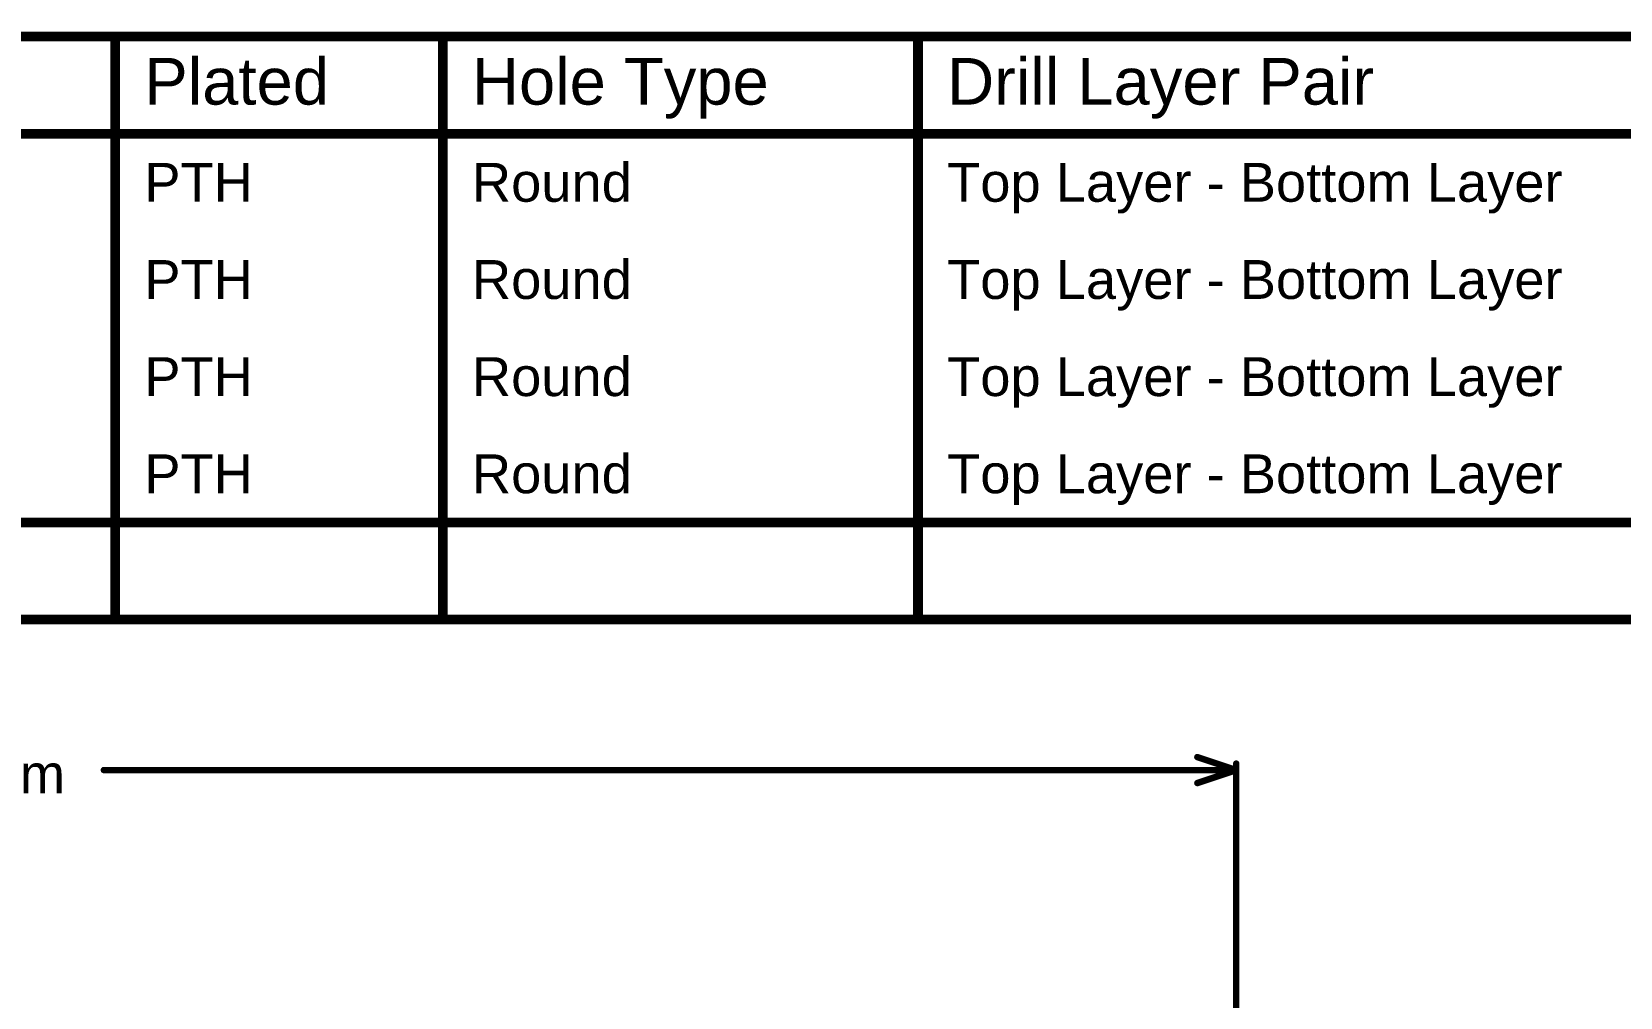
# Model space of a CAD drawing. Header units: inches. Extents: x -25 to 209, y 65 to 158.
# Drawn here: x 29 to 91.3, y 120.4 to 158.2 of the extents above; entities that cross this region are included whole.
import ezdxf

# ---------------------------------------------------------------- set-up
doc = ezdxf.new("R2010")
doc.units = ezdxf.units.IN
doc.layers.add('Dimensions', color=6, linetype='Continuous')
doc.layers.add('Drill Drawing', color=1, linetype='Continuous')
doc.styles.add('Arial', font='', dxfattribs={"height": 0.2})
doc.styles.get('Arial').set_extended_font_data('Arial')

msp = doc.modelspace()

# ---------------------------------------------------------------- linework, layer by layer
at = {"layer": 'Dimensions', "const_width": 0.254}
for points in [[(74.676, 129.794), (76.2, 129.286)], [(76.2, 116.701), (76.2, 129.54)], [(31.786, 129.286), (76.2, 129.286)], [(74.676, 128.778), (76.2, 129.286)]]:
    msp.add_lwpolyline(points, dxfattribs=at)
at = {"layer": 'Dimensions', "const_width": 0.127}
for points in [[(74.612, 129.794, 1), (74.739, 129.794, 1)], [(76.136, 129.54, 1), (76.263, 129.54, 1)], [(31.723, 129.286, 1), (31.85, 129.286, 1)], [(76.136, 129.286, 1), (76.263, 129.286, 1)], [(76.136, 129.286, 1), (76.263, 129.286, 1)], [(76.136, 129.286, 1), (76.263, 129.286, 1)], [(74.612, 128.778, 1), (74.739, 128.778, 1)]]:
    msp.add_lwpolyline(points, format="xyb", close=True, dxfattribs=at)
at = {"layer": 'Drill Drawing', "const_width": 0.381}
for points in [[(-24.93, 158.052), (155.92, 158.052)], [(32.23, 135.191), (32.23, 158.052)], [(45.079, 135.191), (45.079, 158.052)], [(63.718, 135.191), (63.718, 158.052)], [(-24.93, 154.242), (155.92, 154.242)], [(-24.93, 139.001), (155.92, 139.001)], [(-24.93, 135.191), (155.92, 135.191)]]:
    msp.add_lwpolyline(points, dxfattribs=at)
at = {"layer": 'Drill Drawing', "const_width": 0.191}
for points in [[(32.135, 158.052, 1), (32.325, 158.052, 1)], [(44.984, 158.052, 1), (45.174, 158.052, 1)], [(63.623, 158.052, 1), (63.813, 158.052, 1)], [(32.135, 135.191, 1), (32.325, 135.191, 1)], [(44.984, 135.191, 1), (45.174, 135.191, 1)], [(63.623, 135.191, 1), (63.813, 135.191, 1)]]:
    msp.add_lwpolyline(points, format="xyb", close=True, dxfattribs=at)

# ---------------------------------------------------------------- texts
at = {"layer": 'Dimensions', "style": 'Arial'}
msp.add_text('100.00mm', height=1.524, dxfattribs=at).set_placement((20.207, 128.372))
at = {"layer": 'Drill Drawing', "style": 'Arial'}
for s, height, p in [('Plated', 1.8288, (33.373, 155.385)), ('Hole Type', 1.8288, (46.222, 155.385)), ('Drill Layer Pair', 1.8288, (64.861, 155.385)), ('PTH', 1.524, (33.373, 151.575)), ('Round', 1.524, (46.222, 151.575)), ('Top Layer - Bottom Layer', 1.524, (64.861, 151.575)), ('PTH', 1.524, (33.373, 147.764)), ('Round', 1.524, (46.222, 147.764)), ('Top Layer - Bottom Layer', 1.524, (64.861, 147.764)), ('PTH', 1.524, (33.373, 143.954)), ('Round', 1.524, (46.222, 143.954)), ('Top Layer - Bottom Layer', 1.524, (64.861, 143.954)), ('PTH', 1.524, (33.373, 140.144)), ('Round', 1.524, (46.222, 140.144)), ('Top Layer - Bottom Layer', 1.524, (64.861, 140.144))]:
    msp.add_text(s, height=height, dxfattribs=at).set_placement(p)

doc.saveas('drawing.dxf')
